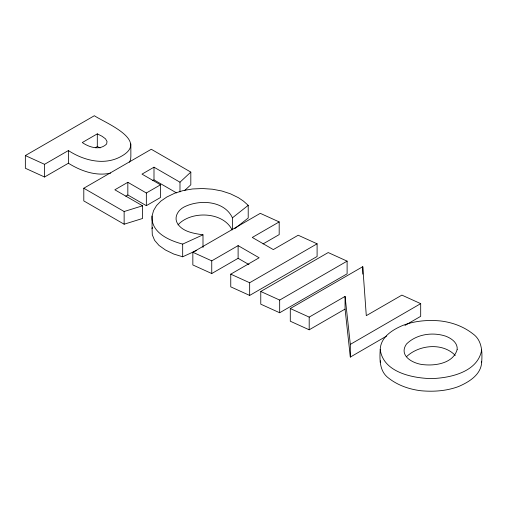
<?xml version="1.0" encoding="UTF-8"?>
<svg xmlns="http://www.w3.org/2000/svg" width="507" height="507" viewBox="0 0 507 507"><rect width="100%" height="100%" fill="white"/><g stroke="black" fill="none" stroke-linecap="round" stroke-linejoin="round"><path stroke-width="0.76" d="M25.35 155.567L94.359 115.723C104.081 122.364 149.286 140.046 122.073 155.871C105.158 166.036 83.966 160.732 68.394 150.554L44.553 164.319L25.35 155.567L25.35 168.254L44.553 177.006L68.394 163.241C80.847 170.979 95.867 176.436 110.627 173.109M380.225 349.513C380.624 337.079 392.557 329.734 402.812 325.412C414.707 320.849 427.635 319.784 440.253 320.925C452.01 322.281 463.48 326.432 472.835 333.783C482.309 340.374 482.417 352.378 481.65 362.727C480.693 375.047 468.722 382.151 458.499 386.556C446.54 391.011 433.586 391.898 420.962 390.751C409.307 389.319 397.811 385.383 388.527 378.051C379.458 371.403 379.578 359.609 380.225 349.513C383.115 372.151 412.109 378.108 430.988 378.59C449.88 378.184 477.873 372.106 481.65 350.039M380.225 362.201L380.453 360.781M196.691 250.388L182.678 256.789L173.781 254.051L165.497 250.027L159.008 245.432L154.61 240.35L152.296 234.785L152.062 228.72L152.062 216.033L153.558 210.576L156.517 205.589L160.941 201.064L166.835 197.008L174.757 193.192L183.344 190.512L192.597 188.959L202.527 188.534L212.465 189.212L221.755 190.968L230.406 193.794L238.404 197.692L243.436 201.089L248.208 205.335L248.208 218.023L234.855 228.594M152.062 228.72L152.436 227.358M129.329 162.221L130.578 159.775L130.857 156.6L130.857 143.912M178.001 224.874C190.917 210.5 223.169 211.558 232.067 229.874M179.985 191.906L179.985 182.203L190.816 172.095L151.282 149.267L83.801 188.23L83.801 200.918L124.139 224.208L142.556 218.485L142.556 205.791L114.848 189.795L127.834 182.305L146.339 192.99L160.51 184.808L160.51 197.496L146.339 205.677L127.834 194.992L125.78 196.171M184.542 190.632L190.816 184.782L190.816 172.095M406.475 356.725C418.902 344.779 442.738 342.288 455.261 355.445M232.428 229.772L232.428 217.833L248.208 205.335M386.537 336.103L350.331 357.067L350.331 344.38L420.69 303.642L420.69 316.33L404.979 325.424M97.3 133.861L82.267 142.543C89.143 147.296 99.993 150.826 106.654 143.95L107.021 141.459L105.5 138.829L102.16 136.32L97.3 133.861L97.3 146.555L95.253 147.733M179.985 182.203L153.995 167.196L141.998 174.123L160.51 184.808M152.664 180.657L153.995 179.884L176.563 192.913M248.969 264.584L238.113 258.317L211.749 273.539L192.844 264.958L192.844 252.271L260.281 213.339L279.186 221.92L279.186 234.608L263.044 243.924M192.844 252.271L211.749 260.852L238.113 245.629L259.14 257.771L230.755 274.16L230.755 286.848L249.659 295.429L317.097 256.498L317.097 243.804L298.192 235.229L273.311 249.59L252.283 237.447L279.186 221.92M230.755 274.16L249.659 282.741L317.097 243.804M260.769 291.487L328.206 252.556L347.111 261.137L347.111 273.824L279.674 312.756L260.769 304.175L260.769 291.487L279.674 300.068L347.111 261.137M290.289 308.529L309.194 317.109L345.064 296.405L345.064 309.093L309.194 329.797L290.289 321.216L290.289 308.529L362.771 266.682L366.295 315.665L401.886 295.118L420.69 303.642M152.062 216.033C150.813 232.624 169.313 240.584 182.678 244.101L202.996 234.817L202.996 247.511M83.801 188.23L124.139 211.52L142.556 205.791M202.996 234.817C193.452 233.41 180.841 231.585 176.525 221.578C174.604 215.589 178.749 209.79 183.908 207.097C199.207 199.226 224.303 200.392 232.428 217.833M97.3 146.555L100.075 147.955M481.428 361.295L481.65 362.727M345.064 296.405L350.331 344.38M345.064 309.093L350.331 357.067M362.771 266.682L362.771 274.148M309.194 317.109L309.194 329.797M279.674 300.068L279.674 312.756M249.659 282.741L249.659 295.429M238.113 245.629L238.113 258.317M211.749 260.852L211.749 273.539M182.678 244.101L182.678 256.789M153.995 167.196L153.995 179.884M146.339 192.99L146.339 205.677M127.834 182.305L127.834 194.992M124.139 211.52L124.139 224.208M68.394 150.554L68.394 163.241M44.553 164.319L44.553 177.006M457.175 349.469C453.505 362.923 436.407 365.864 424.346 364.755C414.257 364.229 397.951 356.364 406.475 344.038C416.488 334.081 432.591 331.838 445.729 336.185C451.319 338.334 457.796 342.669 457.175 349.469"/></g></svg>
